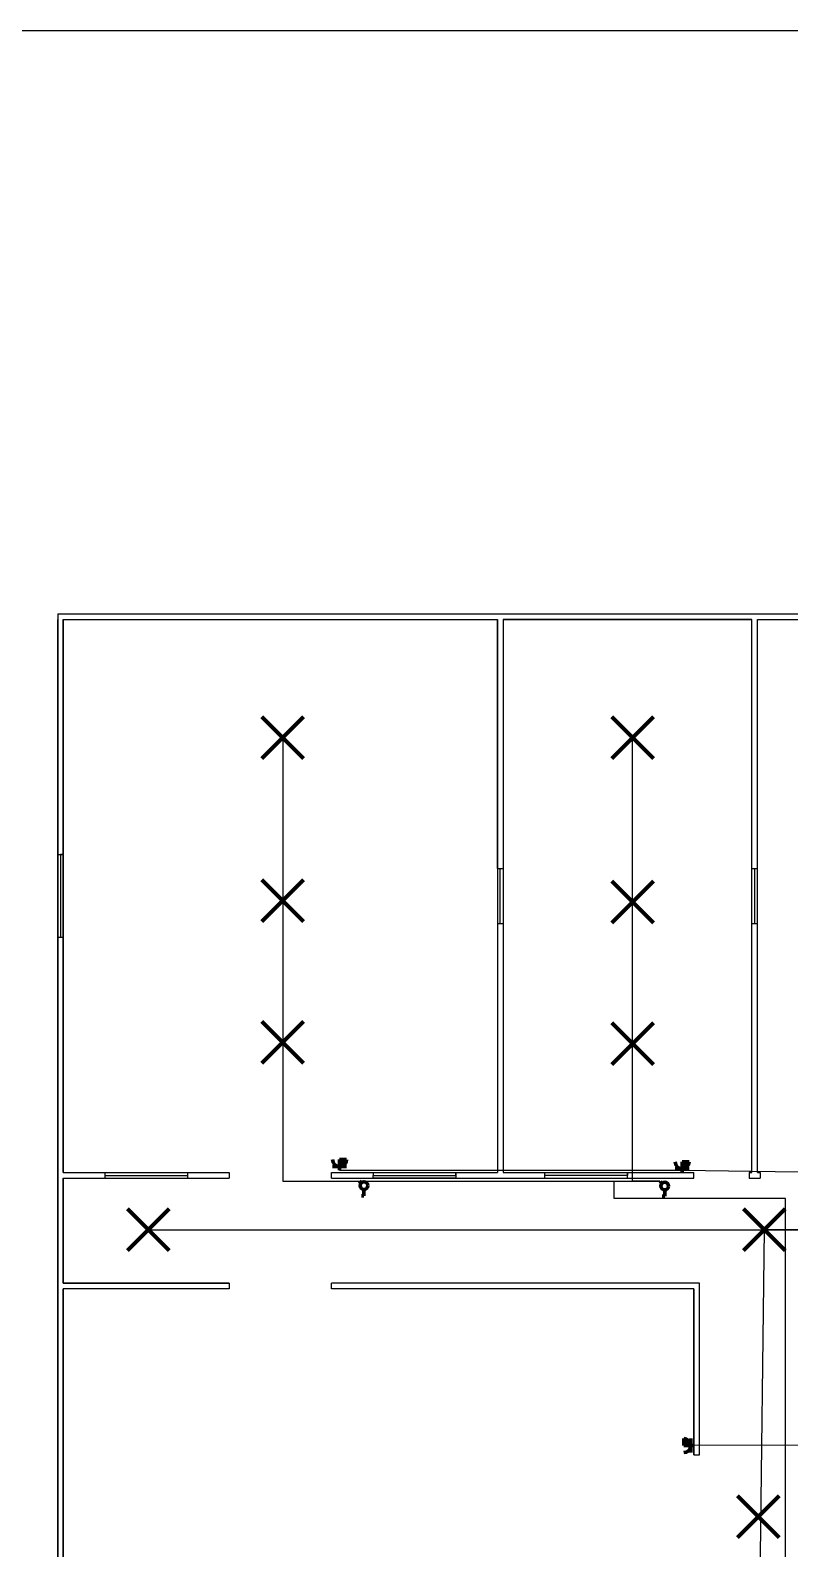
# Model space of a CAD drawing. Header units: millimetres. Extents: x 27207 to 63174, y 4783 to 28482.
# Drawn here: x 55323 to 56696, y 16593 to 19337 of the extents above; entities that cross this region are included whole.
import ezdxf

# ---------------------------------------------------------------- set-up
doc = ezdxf.new("R2010")
doc.units = ezdxf.units.MM
doc.header["$LTSCALE"] = 20
doc.layers.add('linye', color=200, linetype='Continuous')
doc.layers.add('semboller-tablosu', color=3, linetype='Continuous', lineweight=70)

msp = doc.modelspace()

# ---------------------------------------------------------------- hatches: boundary and pattern name
at = {"layer": 'semboller-tablosu'}
h = msp.add_hatch(color=7, dxfattribs=at)
h.dxf.hatch_style = 2
h.paths.add_polyline_path([(55882.193, 17295.975), (55882.193, 17283.29, 0.41421356), (55894.878, 17295.975)])
h = msp.add_hatch(color=7, dxfattribs=at)
h.dxf.hatch_style = 2
h.paths.add_polyline_path([(56501.563, 17291.875), (56501.563, 17279.19, 0.41421356), (56514.248, 17291.875)])
h = msp.add_hatch(color=7, dxfattribs=at)
h.dxf.hatch_style = 2
h.paths.add_polyline_path([(56504.483, 16778.933), (56517.168, 16778.933, 0.41421356), (56504.483, 16791.618)])

# ---------------------------------------------------------------- linework, layer by layer
for p, q in [((55372.694, 18282.316), (57882.694, 18282.316)), ((55372.694, 18282.316), (55372.694, 17272.316)), ((55372.694, 14272.316), (55372.694, 18272.316)), ((55382.694, 17272.316), (55382.694, 18272.316)), ((55382.694, 18272.316), (56167.694, 18272.316)), ((55382.694, 18272.316), (55382.694, 17272.316)), ((55382.694, 18272.316), (55390.694, 18272.316)), ((55390.694, 18272.316), (56167.694, 18272.316)), ((56167.694, 18272.316), (56167.694, 17272.316)), ((56167.694, 18272.316), (56167.694, 17822.316)), ((56167.694, 17832.316), (56167.694, 18272.316)), ((56177.694, 18272.316), (56180.694, 18272.316)), ((56177.694, 18272.316), (56180.694, 18272.316)), ((56627.694, 18272.316), (56177.694, 18272.316)), ((56177.694, 18272.316), (56177.694, 17272.316)), ((56180.694, 18272.316), (56627.694, 18272.316)), ((56627.694, 17272.316), (56627.694, 18272.316)), ((56637.694, 17272.316), (56637.694, 18272.316)), ((56637.694, 18272.316), (57087.694, 18272.316)), ((56637.694, 18272.316), (57087.694, 18272.316)), ((55372.694, 17697.316), (55372.694, 17847.316)), ((55372.694, 17847.316), (55382.694, 17847.316)), ((55382.694, 17847.316), (55377.694, 17847.316)), ((55377.694, 17847.316), (55377.694, 17697.316)), ((56167.694, 17822.316), (56167.694, 17832.316)), ((56167.694, 17822.316), (56177.694, 17822.316)), ((56172.694, 17722.316), (56172.694, 17822.316)), ((56627.713, 17822.316), (56637.713, 17822.316)), ((56632.713, 17722.316), (56632.713, 17822.316)), ((56177.694, 17722.316), (56167.694, 17722.316)), ((56637.713, 17722.316), (56627.713, 17722.316)), ((55382.694, 17697.316), (55372.694, 17697.316)), ((55382.694, 17272.316), (55382.694, 17697.316)), ((55372.694, 17272.316), (55372.694, 16272.316)), ((55382.694, 17272.316), (55682.694, 17272.316)), ((55382.694, 17272.316), (55457.694, 17272.316)), ((55457.694, 17272.316), (55457.694, 17262.316)), ((55457.694, 17272.316), (55457.694, 17267.316)), ((55457.694, 17267.316), (55607.694, 17267.396)), ((55607.694, 17262.316), (55607.694, 17272.316)), ((55682.694, 17272.316), (55682.694, 17262.316)), ((55867.694, 17272.316), (56167.694, 17272.316)), ((55867.694, 17262.316), (55867.694, 17272.316)), ((55867.694, 17272.316), (55942.694, 17272.316)), ((55942.694, 17272.316), (55942.694, 17267.316)), ((55942.694, 17267.316), (56092.694, 17267.316)), ((55942.694, 17262.316), (55942.694, 17267.316)), ((56092.694, 17267.316), (56092.694, 17272.316)), ((56092.694, 17272.316), (56092.694, 17262.316)), ((56177.694, 17272.316), (56522.694, 17272.316)), ((56177.694, 17272.316), (56252.694, 17272.316)), ((56252.694, 17272.316), (56252.694, 17262.316)), ((56402.694, 17267.316), (56252.694, 17267.316)), ((56402.694, 17262.316), (56402.694, 17272.316)), ((56402.694, 17272.316), (56402.694, 17267.316)), ((56522.694, 17262.316), (56522.694, 17272.316)), ((56622.694, 17272.316), (56627.694, 17272.316)), ((56627.694, 17272.316), (56622.694, 17272.316)), ((56622.694, 17272.316), (56622.694, 17262.316)), ((56637.694, 17272.316), (56642.694, 17272.316)), ((56637.694, 17272.316), (56642.694, 17272.316)), ((56642.694, 17272.316), (56642.694, 17262.316)), ((55382.694, 17072.316), (55382.694, 17262.316)), ((55382.694, 17262.316), (55682.694, 17262.316)), ((55382.694, 17262.316), (55382.694, 17072.316)), ((55867.694, 17262.316), (56522.694, 17262.316)), ((56092.694, 17262.316), (55942.694, 17262.316)), ((56252.694, 17262.316), (56402.694, 17262.316)), ((56622.694, 17262.316), (56642.694, 17262.316)), ((55682.694, 17072.316), (55382.694, 17072.316)), ((55382.694, 17072.316), (55682.694, 17072.316)), ((55382.694, 16272.316), (55382.694, 17062.316)), ((55382.694, 17062.316), (55382.694, 16272.316)), ((55682.694, 17062.316), (55382.694, 17062.316)), ((55682.694, 17072.316), (55682.694, 17062.316)), ((56532.694, 17072.316), (55867.694, 17072.316)), ((55867.694, 17062.316), (55867.694, 17072.316)), ((56522.694, 17062.316), (55867.694, 17062.316)), ((56522.694, 16762.316), (56522.694, 17062.316)), ((56522.694, 17062.316), (56522.694, 16762.316)), ((56532.694, 16762.316), (56532.694, 17072.316)), ((56522.694, 16762.316), (56532.694, 16762.316))]:
    msp.add_line(p, q)
at = {"ltscale": 75}
msp.add_lwpolyline([(31075.758, 19337.371), (60086.905, 19337.371), (60086.905, 12848.811), (31075.758, 12848.811)], close=True, dxfattribs=at)
at = {"layer": 'linye'}
for p, q in [((55779.336, 18058.684), (55779.336, 17764.263)), ((56411.855, 17505.375), (56411.855, 18058.684)), ((55779.336, 17764.263), (55779.336, 17507.913)), ((55779.336, 17507.913), (55779.336, 17256.972)), ((56411.855, 17256.972), (56411.855, 17505.375)), ((55882.193, 17276.948), (56501.563, 17276.948)), ((56501.563, 17276.948), (56753.564, 17273.259)), ((55779.336, 17256.972), (55958.452, 17256.972)), ((55958.452, 17256.972), (56460.999, 17256.972)), ((56378.452, 17225.885), (56378.452, 17256.972)), ((56460.999, 17256.972), (56411.855, 17256.972)), ((56460.999, 17256.972), (56460.999, 17256.972)), ((56688.452, 17225.885), (56378.452, 17225.885)), ((56688.452, 16315.885), (56688.452, 17225.885)), ((55536.506, 17169.082), (57685.383, 17169.082)), ((56650.152, 17169.082), (56639.519, 16344.888)), ((57685.383, 17169.082), (56650.152, 17169.082)), ((56745.37, 16779.623), (56523.511, 16778.933))]:
    msp.add_line(p, q, dxfattribs=at)
at = {"layer": 'semboller-tablosu'}
for p, q in [((55816.963, 18021.057), (55741.71, 18096.31)), ((55816.963, 18096.31), (55741.71, 18021.057)), ((56449.481, 18021.057), (56374.228, 18096.31)), ((56449.481, 18096.31), (56374.228, 18021.057)), ((55816.963, 17726.636), (55741.71, 17801.889)), ((55816.963, 17801.889), (55741.71, 17726.636)), ((56449.481, 17724.098), (56374.228, 17799.351)), ((56449.481, 17799.351), (56374.228, 17724.098)), ((55816.963, 17470.287), (55741.71, 17545.54)), ((55816.963, 17545.54), (55741.71, 17470.287)), ((56449.481, 17467.749), (56374.228, 17543.002)), ((56449.481, 17543.002), (56374.228, 17467.749)), ((55882.193, 17283.29), (55882.193, 17295.975)), ((55882.193, 17295.975), (55894.878, 17295.975)), ((55869.508, 17283.29), (55894.878, 17283.29)), ((55894.878, 17283.29), (55882.193, 17283.29)), ((55882.193, 17283.29), (55882.193, 17276.948)), ((56488.878, 17279.19), (56514.248, 17279.19)), ((56501.563, 17279.19), (56501.563, 17291.875)), ((56501.563, 17291.875), (56514.248, 17291.875)), ((56514.248, 17279.19), (56501.563, 17279.19)), ((56501.563, 17279.19), (56501.563, 17272.848)), ((55921.478, 17253.713), (55918.219, 17256.972)), ((55926.367, 17241.912), (55926.367, 17230.39)), ((56465.137, 17252.834), (56461.878, 17256.093)), ((56470.025, 17241.033), (56470.025, 17229.511)), ((55926.367, 17230.39), (55921.758, 17230.39)), ((56470.025, 17229.511), (56465.416, 17229.511)), ((55574.133, 17131.455), (55498.88, 17206.708)), ((55574.133, 17206.708), (55498.88, 17131.455)), ((56687.778, 17131.455), (56612.525, 17206.708)), ((56687.778, 17206.708), (56612.525, 17131.455)), ((56504.483, 16778.933), (56504.483, 16791.618)), ((56517.168, 16778.933), (56504.483, 16778.933)), ((56517.168, 16766.248), (56517.168, 16791.618)), ((56517.168, 16791.618), (56517.168, 16778.933)), ((56517.168, 16778.933), (56523.511, 16778.933)), ((56677.145, 16612.909), (56601.892, 16688.162)), ((56677.145, 16688.162), (56601.892, 16612.909))]:
    msp.add_line(p, q, dxfattribs=at)
for centre in [(55926.367, 17248.825), (56470.025, 17247.946)]:
    msp.add_circle(centre, 6.913, dxfattribs=at)
for centre, start, end in [((55882.193, 17295.975), 180, 0), ((56501.563, 17291.875), 180, 0), ((56504.483, 16778.933), 270, 90)]:
    msp.add_arc(centre, 12.685, start, end, dxfattribs=at)

doc.saveas('drawing.dxf')
